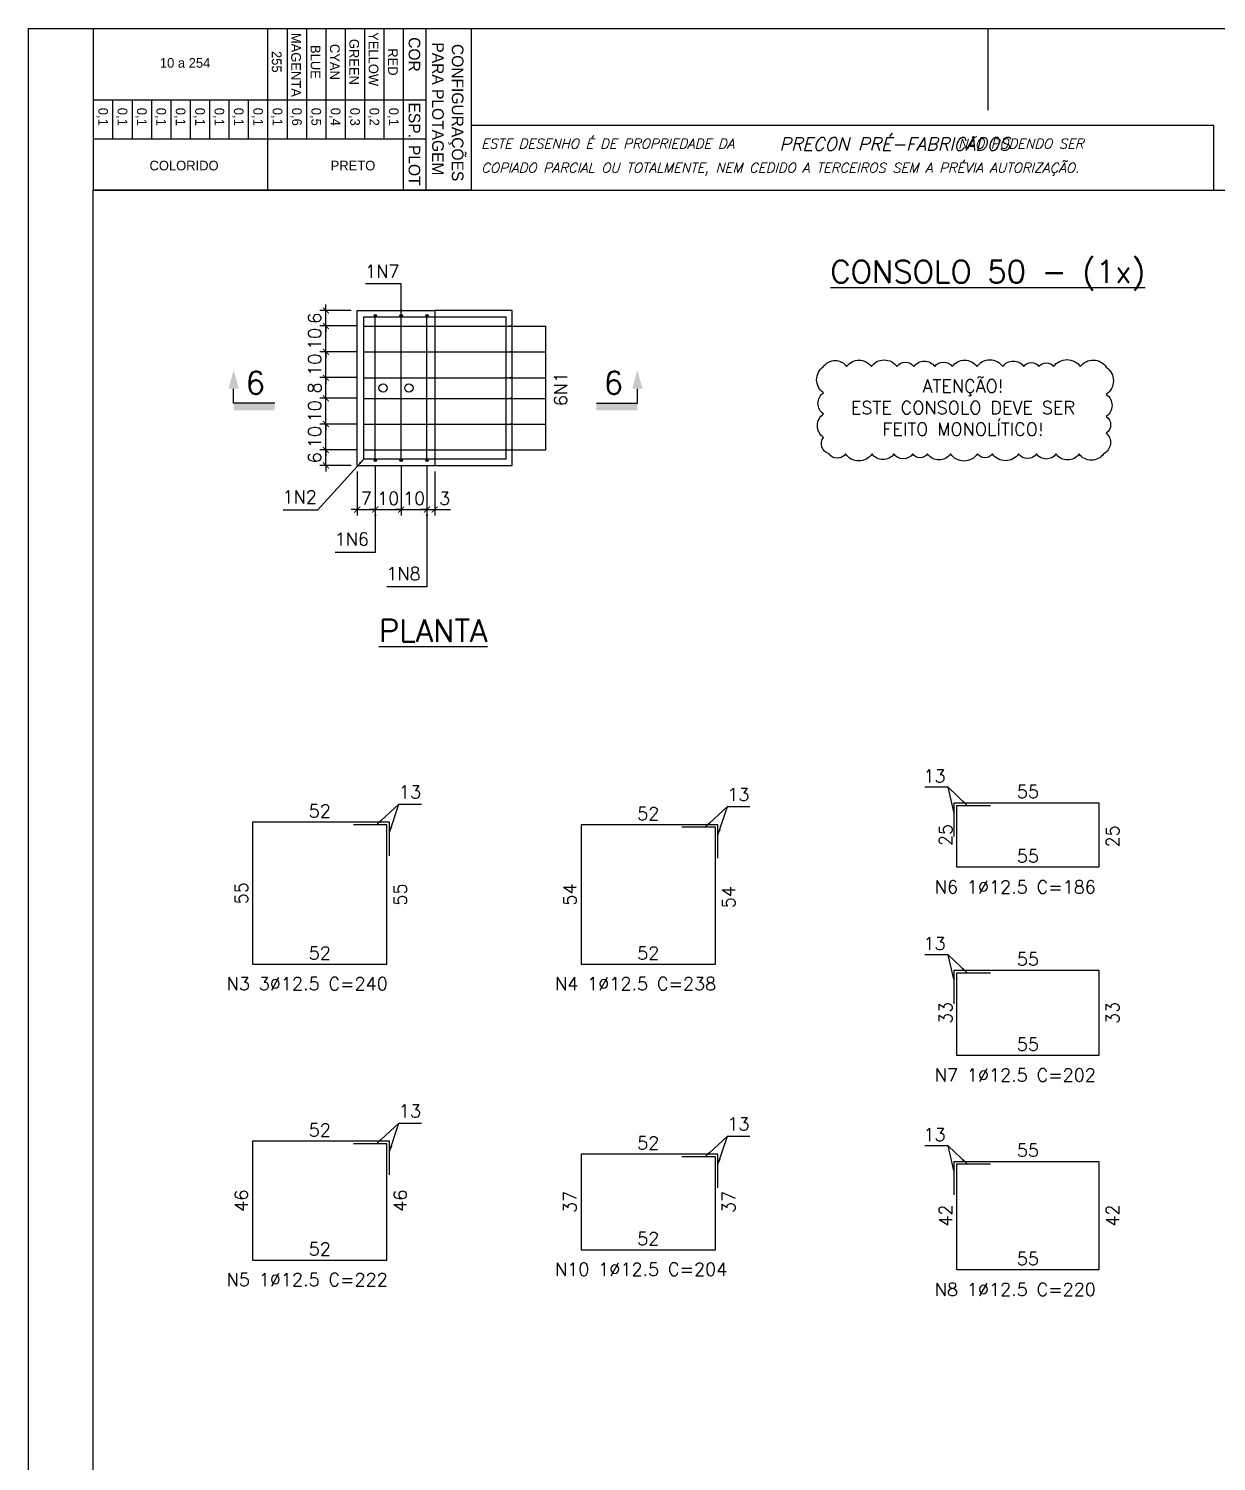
# Model space of a CAD drawing. Header units: centimetres. Extents: x 1658 to 19651, y 8294 to 11444.
# Drawn here: x 14796 to 16175, y 9780 to 11444 of the extents above; entities that cross this region are included whole.
import ezdxf
from ezdxf.enums import TextEntityAlignment as Align

# ---------------------------------------------------------------- set-up
doc = ezdxf.new("R2010")
doc.units = ezdxf.units.CM
doc.header["$LTSCALE"] = 50
doc.header["$MEASUREMENT"] = 0
doc.header["$PDMODE"] = 67
for name, color, linetype in [('FORMATO-PRECON', 2, 'Continuous'), ('HACHURAS-PRECON', 1, 'Continuous'), ('IND- CORTE-PRECON', 4, 'Continuous'), ('LINHA-01-PRECON', 1, 'Continuous'), ('LINHA-02-PRECON', 2, 'Continuous'), ('LINHA-04-PRECON', 4, 'Continuous'), ('TEXTO-35-PRECON', 5, 'Continuous'), ('X1', 2, 'Continuous')]:
    doc.layers.add(name, color=color, linetype=linetype)
doc.styles.add('PRECON-ROMANS', font='romans.shx')
doc.styles.add('R060', font='ACENT.shx', dxfattribs={"height": 75})
doc.styles.add('ROMANS', font='ROMANS.SHX', dxfattribs={"oblique": 15, "height": 3})
doc.styles.get("Standard").update_dxf_attribs({"font": 'romans.shx'})
doc.dimstyles.new('ESC50-50', dxfattribs={"dimscale": 50, "dimtxt": 0.2, "dimasz": 0.15, "dimexe": 0.15, "dimexo": 0.15, "dimgap": 0.08, "dimtad": 1, "dimdec": 1, "dimzin": 12, "dimdsep": 46, "dimtxsty": 'Standard', "dimblk": 'ARCHTICK', "dimcen": 0.09, "dimdle": 0.15, "dimclrd": 256, "dimclre": 256, "dimclrt": 2, "dimazin": 3, "dimtfac": 1, "dimtdec": 1, "dimtmove": 1, "dimatfit": 2, "dimfxl": 0.15, "dimtolj": 1, "dimtzin": 0, "dimarcsym": 0})
doc.dimstyles.new('ESC75-25', dxfattribs={"dimscale": 0, "dimtxt": 15, "dimasz": 7, "dimexe": 7, "dimexo": 7, "dimgap": 5.5, "dimtad": 1, "dimdec": 1, "dimlfac": 0.333333, "dimdsep": 46, "dimtxsty": 'Standard', "dimblk": 'ARCHTICK', "dimcen": 0.1, "dimdle": 7, "dimclrd": 256, "dimclre": 256, "dimclrt": 2, "dimadec": 0, "dimazin": 0, "dimtfac": 1, "dimtdec": 1, "dimtix": 1, "dimtmove": 2, "dimatfit": 3, "dimfxl": 1, "dimarcsym": 0})
doc.dimstyles.new('ESC75-75', dxfattribs={"dimscale": 0, "dimtxt": 15, "dimasz": 7, "dimexe": 7, "dimexo": 7, "dimgap": 5.5, "dimtad": 1, "dimdec": 1, "dimdsep": 46, "dimtxsty": 'Standard', "dimblk": 'ARCHTICK', "dimcen": 0.1, "dimdle": 7, "dimclrd": 256, "dimclre": 256, "dimclrt": 2, "dimadec": 0, "dimazin": 0, "dimtfac": 1, "dimtdec": 1, "dimtix": 1, "dimtmove": 2, "dimatfit": 3, "dimfxl": 1, "dimarcsym": 0})

# ---------------------------------------------------------------- blocks, each defined once
blk = doc.blocks.new('A$C0AF02B9D')
at = {"layer": 'FORMATO-PRECON', "color": 1}
for p, q in [((0, 585), (250, 585)), ((0, 0), (0, 585)), ((250, 585), (250, 0)), ((0, 480), (250, 480)), ((0, 450), (170.7, 450)), ((0, 420), (170.7, 420)), ((0, 390), (170.7, 390)), ((0, 360), (170.7, 360)), ((0, 330), (170.7, 330)), ((0, 300), (170.7, 300)), ((110.1, 240), (170.7, 240)), ((110.1, 210), (170.7, 210)), ((110.1, 180), (170.7, 180)), ((110.1, 150), (170.7, 150)), ((110.1, 150), (170.7, 150)), ((110.1, 120), (170.7, 120)), ((110.1, 120), (170.7, 120)), ((110.1, 90), (170.7, 90)), ((110.1, 90), (170.7, 90)), ((110.1, 60), (170.7, 60)), ((110.1, 60), (170.7, 60)), ((110.1, 30), (170.7, 30)), ((110.1, 30), (170.7, 30)), ((0, 0), (250, 0)), ((110.1, 0), (170.7, 0)), ((110.1, 0), (170.7, 0)), ((110.1, 0), (170.7, 0))]:
    blk.add_line(p, q, dxfattribs=at)
at = {"layer": 'FORMATO-PRECON'}
for p, q in [((0, 515), (250, 515)), ((110.1, 0), (110.1, 515)), ((170.7, 0), (170.7, 515)), ((0, 270), (250, 270))]:
    blk.add_line(p, q, dxfattribs=at)
at = {"layer": 'FORMATO-PRECON', "style": 'R060'}
for s, p in [('CONFIGURAÇÕES ', (133.4, 563.9)), ('PARA PLOTAGEM', (124.3, 533.7)), ('COR', (40, 497.3)), ('ESP.', (141.8, 497.3)), ('PLOT', (211.6, 497.3))]:
    blk.add_text(s, height=18, dxfattribs=at).set_placement(p, align=Align.MIDDLE)
at = {"layer": 'FORMATO-PRECON', "color": 1, "style": 'R060'}
for s, p in [('RED', (51.5, 464)), ('0,1', (136.5, 464)), ('YELLOW', (47.2, 434)), ('0,2', (136.5, 434)), ('GREEN', (51.5, 404)), ('0,3', (136.5, 404)), ('CYAN', (51.5, 374)), ('0,4', (136.5, 374)), ('BLUE', (51.5, 344)), ('0,5', (136.5, 344)), ('MAGENTA', (56.1, 314)), ('0,6', (136.5, 314)), ('255', (51.3, 284)), ('0,1', (136.5, 284)), ('0,1', (136.5, 254)), ('0,1', (136.5, 224)), ('0,1', (136.5, 194)), ('0,1', (136.5, 164)), ('0,1', (136.5, 134)), ('0,1', (136.5, 104)), ('0,1', (136.5, 74)), ('0,1', (136.5, 44)), ('0,1', (136.5, 14))]:
    blk.add_text(s, height=15, dxfattribs=at).set_placement(p, align=Align.MIDDLE)
for s, p in [('PRETO', (212, 402.1)), ('10 a 254', (53, 142.2)), ('COLORIDO', (212, 140.6))]:
    blk.add_text(s, height=15, rotation=90, dxfattribs=at).set_placement(p, align=Align.MIDDLE)
blk = doc.blocks.new('A$C432D58B7')
at = {"layer": 'LINHA-01-PRECON'}
blk.add_blockref('A$C0AF02B9D', (0, 0), dxfattribs=at)
blk = doc.blocks.new('A$C550964AD')
at = {"layer": 'LINHA-01-PRECON'}
blk.add_blockref('A$C432D58B7', (0, 0), dxfattribs=at)
blk = doc.blocks.new('A$C2E607E54')
at = {"layer": 'FORMATO-PRECON', "color": 6}
blk.add_line((1835, 4050), (685, 4050), dxfattribs=at)
at = {"layer": 'FORMATO-PRECON'}
for points in [[(0, 4200), (2970, 4200), (2970, 0), (0, 0)], [(685, 3950), (1835, 3950), (1835, 4050), (685, 4050)]]:
    blk.add_lwpolyline(points, close=True, dxfattribs=at)
blk.add_lwpolyline([(1485, 4200), (1485, 4073.6)], dxfattribs=at)
at = {"layer": 'FORMATO-PRECON', "color": 6}
blk.add_lwpolyline([(100, 3950), (2870, 3950), (2870, 100), (100, 100)], close=True, dxfattribs=at)
at = {"layer": 'TEXTO-35-PRECON', "rotation": 270}
blk.add_blockref('A$C550964AD', (100, 4200), dxfattribs=at)
at = {"layer": 'FORMATO-PRECON', "style": 'ROMANS', "oblique": 15}
for s, p in [('ESTE DESENHO É DE PROPRIEDADE DA                            NÃO PODENDO SER', (700.8, 4014.4)), ('COPIADO PARCIAL OU TOTALMENTE, NEM CEDIDO A TERCEIROS SEM A PRÉVIA AUTORIZAÇÃO.', (700.8, 3977))]:
    blk.add_text(s, height=15, dxfattribs=at).set_placement(p)
at = {"layer": 'FORMATO-PRECON', "color": 3, "style": 'ROMANS', "oblique": 15}
blk.add_text('PRECON PRÉ-FABRICADOS', height=20, dxfattribs=at).set_placement((1162, 4011.3))
blk = doc.blocks.new('_ArchTick')
at = {"color": 0, "linetype": 'ByBlock', "const_width": 0.15}
blk.add_lwpolyline([(-0.5, -0.5), (0.5, 0.5)], dxfattribs=at)
blk = doc.blocks.new('*D404')
at = {"layer": 'Defpoints', "color": 0, "transparency": 16777216}
for p in [(15141, 10954.6), (15184.9, 10954.6), (15177.4, 10936.6)]:
    blk.add_point(p, dxfattribs=at)
at = {"layer": 'LINHA-01-PRECON', "lineweight": -2, "transparency": 16777216}
for p, q in [((15177.9, 10954.6), (15134, 10954.6)), ((15141, 10954.6), (15141, 10961.6)), ((15141, 10936.6), (15141, 10954.6)), ((15170.4, 10936.6), (15134, 10936.6)), ((15141, 10936.6), (15141, 10929.6))]:
    blk.add_line(p, q, dxfattribs=at)
at = {"layer": 'LINHA-01-PRECON', "lineweight": -2, "transparency": 16777216, "xscale": 7, "yscale": 7, "zscale": 7}
for p, rotation in [((15141, 10954.6), 270), ((15141, 10936.6), 90)]:
    blk.add_blockref('_ArchTick', p, dxfattribs=dict(at, rotation=rotation))
at = {"layer": 'LINHA-01-PRECON', "color": 2, "transparency": 16777216, "insert": (15128, 10945.6), "char_height": 15, "attachment_point": 5, "rotation": 90}
blk.add_mtext('6', dxfattribs=at)
blk = doc.blocks.new('*D405')
at = {"layer": 'Defpoints', "color": 0, "transparency": 16777216}
for p in [(15141, 10984.6), (15184.9, 10984.6), (15184.9, 10954.6)]:
    blk.add_point(p, dxfattribs=at)
at = {"layer": 'LINHA-01-PRECON', "lineweight": -2, "transparency": 16777216}
for p, q in [((15177.9, 10984.6), (15134, 10984.6)), ((15141, 10984.6), (15141, 10991.6)), ((15141, 10954.6), (15141, 10984.6)), ((15177.9, 10954.6), (15134, 10954.6)), ((15141, 10954.6), (15141, 10947.6))]:
    blk.add_line(p, q, dxfattribs=at)
at = {"layer": 'LINHA-01-PRECON', "lineweight": -2, "transparency": 16777216, "xscale": 7, "yscale": 7, "zscale": 7}
for p, rotation in [((15141, 10984.6), 270), ((15141, 10954.6), 90)]:
    blk.add_blockref('_ArchTick', p, dxfattribs=dict(at, rotation=rotation))
at = {"layer": 'LINHA-01-PRECON', "color": 2, "transparency": 16777216, "insert": (15128, 10969.6), "char_height": 15, "attachment_point": 5, "rotation": 90}
blk.add_mtext('10', dxfattribs=at)
blk = doc.blocks.new('*D406')
at = {"layer": 'Defpoints', "color": 0, "transparency": 16777216}
for p in [(15141, 11014.6), (15184.9, 11014.6), (15184.9, 10984.6)]:
    blk.add_point(p, dxfattribs=at)
at = {"layer": 'LINHA-01-PRECON', "lineweight": -2, "transparency": 16777216}
for p, q in [((15141, 11014.6), (15141, 11021.6)), ((15177.9, 11014.6), (15134, 11014.6)), ((15141, 10984.6), (15141, 11014.6)), ((15177.9, 10984.6), (15134, 10984.6)), ((15141, 10984.6), (15141, 10977.6))]:
    blk.add_line(p, q, dxfattribs=at)
at = {"layer": 'LINHA-01-PRECON', "lineweight": -2, "transparency": 16777216, "xscale": 7, "yscale": 7, "zscale": 7}
for p, rotation in [((15141, 11014.6), 270), ((15141, 10984.6), 90)]:
    blk.add_blockref('_ArchTick', p, dxfattribs=dict(at, rotation=rotation))
at = {"layer": 'LINHA-01-PRECON', "color": 2, "transparency": 16777216, "insert": (15128, 10999.6), "char_height": 15, "attachment_point": 5, "rotation": 90}
blk.add_mtext('10', dxfattribs=at)
blk = doc.blocks.new('*D407')
at = {"layer": 'Defpoints', "color": 0, "transparency": 16777216}
for p in [(15141, 11038.6), (15184.9, 11038.6), (15184.9, 11014.6)]:
    blk.add_point(p, dxfattribs=at)
at = {"layer": 'LINHA-01-PRECON', "lineweight": -2, "transparency": 16777216}
for p, q in [((15177.9, 11038.6), (15134, 11038.6)), ((15141, 11007.6), (15141, 11045.6)), ((15177.9, 11014.6), (15134, 11014.6))]:
    blk.add_line(p, q, dxfattribs=at)
at = {"layer": 'LINHA-01-PRECON', "lineweight": -2, "transparency": 16777216, "xscale": 7, "yscale": 7, "zscale": 7}
for p, rotation in [((15141, 11038.6), 90), ((15141, 11014.6), 270)]:
    blk.add_blockref('_ArchTick', p, dxfattribs=dict(at, rotation=rotation))
at = {"layer": 'LINHA-01-PRECON', "color": 2, "transparency": 16777216, "insert": (15128, 11026.6), "char_height": 15, "attachment_point": 5, "rotation": 90}
blk.add_mtext('8', dxfattribs=at)
blk = doc.blocks.new('*D408')
at = {"layer": 'Defpoints', "color": 0, "transparency": 16777216}
for p in [(15141, 11068.6), (15184.9, 11068.6), (15184.9, 11038.6)]:
    blk.add_point(p, dxfattribs=at)
at = {"layer": 'LINHA-01-PRECON', "lineweight": -2, "transparency": 16777216}
for p, q in [((15177.9, 11068.6), (15134, 11068.6)), ((15141, 11068.6), (15141, 11075.6)), ((15141, 11038.6), (15141, 11068.6)), ((15177.9, 11038.6), (15134, 11038.6)), ((15141, 11038.6), (15141, 11031.6))]:
    blk.add_line(p, q, dxfattribs=at)
at = {"layer": 'LINHA-01-PRECON', "lineweight": -2, "transparency": 16777216, "xscale": 7, "yscale": 7, "zscale": 7}
for p, rotation in [((15141, 11068.6), 270), ((15141, 11038.6), 90)]:
    blk.add_blockref('_ArchTick', p, dxfattribs=dict(at, rotation=rotation))
at = {"layer": 'LINHA-01-PRECON', "color": 2, "transparency": 16777216, "insert": (15128, 11053.6), "char_height": 15, "attachment_point": 5, "rotation": 90}
blk.add_mtext('10', dxfattribs=at)
blk = doc.blocks.new('*D409')
at = {"layer": 'Defpoints', "color": 0, "transparency": 16777216}
for p in [(15141, 11098.6), (15184.9, 11098.6), (15184.9, 11068.6)]:
    blk.add_point(p, dxfattribs=at)
at = {"layer": 'LINHA-01-PRECON', "lineweight": -2, "transparency": 16777216}
for p, q in [((15141, 11098.6), (15141, 11105.6)), ((15177.9, 11098.6), (15134, 11098.6)), ((15141, 11068.6), (15141, 11098.6)), ((15177.9, 11068.6), (15134, 11068.6)), ((15141, 11068.6), (15141, 11061.6))]:
    blk.add_line(p, q, dxfattribs=at)
at = {"layer": 'LINHA-01-PRECON', "lineweight": -2, "transparency": 16777216, "xscale": 7, "yscale": 7, "zscale": 7}
for p, rotation in [((15141, 11098.6), 270), ((15141, 11068.6), 90)]:
    blk.add_blockref('_ArchTick', p, dxfattribs=dict(at, rotation=rotation))
at = {"layer": 'LINHA-01-PRECON', "color": 2, "transparency": 16777216, "insert": (15128, 11083.6), "char_height": 15, "attachment_point": 5, "rotation": 90}
blk.add_mtext('10', dxfattribs=at)
blk = doc.blocks.new('*D410')
at = {"layer": 'Defpoints', "color": 0, "transparency": 16777216}
for p in [(15141, 11116.6), (15177.4, 11116.6), (15184.9, 11098.6)]:
    blk.add_point(p, dxfattribs=at)
at = {"layer": 'LINHA-01-PRECON', "lineweight": -2, "transparency": 16777216}
for p, q in [((15170.4, 11116.6), (15134, 11116.6)), ((15141, 11116.6), (15141, 11123.6)), ((15141, 11098.6), (15141, 11116.6)), ((15177.9, 11098.6), (15134, 11098.6)), ((15141, 11098.6), (15141, 11091.6))]:
    blk.add_line(p, q, dxfattribs=at)
at = {"layer": 'LINHA-01-PRECON', "lineweight": -2, "transparency": 16777216, "xscale": 7, "yscale": 7, "zscale": 7}
for p, rotation in [((15141, 11116.6), 270), ((15141, 11098.6), 90)]:
    blk.add_blockref('_ArchTick', p, dxfattribs=dict(at, rotation=rotation))
at = {"layer": 'LINHA-01-PRECON', "color": 2, "transparency": 16777216, "insert": (15128, 11107.6), "char_height": 15, "attachment_point": 5, "rotation": 90}
blk.add_mtext('6', dxfattribs=at)
blk = doc.blocks.new('*D420')
at = {"layer": 'Defpoints', "color": 0, "linetype": 'Continuous', "transparency": 16777216}
for p in [(15055.9, 10357.2), (15211.9, 10357.2), (15211.9, 10357.2)]:
    blk.add_point(p, dxfattribs=at)
at = {"layer": 'LINHA-01-PRECON', "color": 2, "linetype": 'Continuous', "transparency": 16777216, "insert": (15133.9, 10370.2), "char_height": 15, "attachment_point": 5}
blk.add_mtext('52', dxfattribs=at)
blk = doc.blocks.new('*D421')
at = {"layer": 'Defpoints', "color": 0, "linetype": 'Continuous', "transparency": 16777216}
for p in [(15055.9, 10522.3), (15055.9, 10522.3), (15055.9, 10357.2)]:
    blk.add_point(p, dxfattribs=at)
at = {"layer": 'LINHA-01-PRECON', "color": 2, "linetype": 'Continuous', "transparency": 16777216, "insert": (15042.9, 10439.8), "char_height": 15, "attachment_point": 5, "rotation": 90}
blk.add_mtext('55', dxfattribs=at)
blk = doc.blocks.new('*D422')
at = {"layer": 'Defpoints', "color": 0, "linetype": 'Continuous', "transparency": 16777216}
for p in [(15211.9, 10522.3), (15211.9, 10522.3), (15211.9, 10357.2)]:
    blk.add_point(p, dxfattribs=at)
at = {"layer": 'LINHA-01-PRECON', "color": 2, "linetype": 'Continuous', "transparency": 16777216, "insert": (15227.3, 10438.3), "char_height": 15, "attachment_point": 5, "rotation": 90}
blk.add_mtext('55', dxfattribs=at)
blk = doc.blocks.new('*D423')
at = {"layer": 'Defpoints', "color": 0, "linetype": 'Continuous', "transparency": 16777216}
for p in [(15055.9, 10522.3), (15211.9, 10522.3), (15211.9, 10522.3)]:
    blk.add_point(p, dxfattribs=at)
at = {"layer": 'LINHA-01-PRECON', "color": 2, "linetype": 'Continuous', "transparency": 16777216, "insert": (15133.9, 10535.3), "char_height": 15, "attachment_point": 5}
blk.add_mtext('52', dxfattribs=at)
blk = doc.blocks.new('*D424')
at = {"layer": 'Defpoints', "color": 0, "linetype": 'Continuous', "transparency": 16777216}
for p in [(15437.3, 10357.2), (15593.3, 10357.2), (15593.3, 10357.2)]:
    blk.add_point(p, dxfattribs=at)
at = {"layer": 'LINHA-01-PRECON', "color": 2, "linetype": 'Continuous', "transparency": 16777216, "insert": (15515.3, 10370.2), "char_height": 15, "attachment_point": 5}
blk.add_mtext('52', dxfattribs=at)
blk = doc.blocks.new('*D425')
at = {"layer": 'Defpoints', "color": 0, "linetype": 'Continuous', "transparency": 16777216}
for p in [(15437.3, 10519.3), (15437.3, 10519.3), (15437.3, 10357.2)]:
    blk.add_point(p, dxfattribs=at)
at = {"layer": 'LINHA-01-PRECON', "color": 2, "linetype": 'Continuous', "transparency": 16777216, "insert": (15424.3, 10438.3), "char_height": 15, "attachment_point": 5, "rotation": 90}
blk.add_mtext('54', dxfattribs=at)
blk = doc.blocks.new('*D426')
at = {"layer": 'Defpoints', "color": 0, "linetype": 'Continuous', "transparency": 16777216}
for p in [(15593.3, 10519.3), (15593.3, 10519.3), (15593.3, 10357.2)]:
    blk.add_point(p, dxfattribs=at)
at = {"layer": 'LINHA-01-PRECON', "color": 2, "linetype": 'Continuous', "transparency": 16777216, "insert": (15608.7, 10435.3), "char_height": 15, "attachment_point": 5, "rotation": 90}
blk.add_mtext('54', dxfattribs=at)
blk = doc.blocks.new('*D427')
at = {"layer": 'Defpoints', "color": 0, "linetype": 'Continuous', "transparency": 16777216}
for p in [(15437.3, 10519.3), (15593.3, 10519.3), (15593.3, 10519.3)]:
    blk.add_point(p, dxfattribs=at)
at = {"layer": 'LINHA-01-PRECON', "color": 2, "linetype": 'Continuous', "transparency": 16777216, "insert": (15515.3, 10532.3), "char_height": 15, "attachment_point": 5}
blk.add_mtext('52', dxfattribs=at)
blk = doc.blocks.new('*D428')
at = {"layer": 'Defpoints', "color": 0, "linetype": 'Continuous', "transparency": 16777216}
for p in [(15055.9, 10013.6), (15211.9, 10013.6), (15211.9, 10013.6)]:
    blk.add_point(p, dxfattribs=at)
at = {"layer": 'LINHA-01-PRECON', "color": 2, "linetype": 'Continuous', "transparency": 16777216, "insert": (15133.9, 10026.6), "char_height": 15, "attachment_point": 5}
blk.add_mtext('52', dxfattribs=at)
blk = doc.blocks.new('*D429')
at = {"layer": 'Defpoints', "color": 0, "linetype": 'Continuous', "transparency": 16777216}
for p in [(15055.9, 10151.7), (15055.9, 10151.7), (15055.9, 10013.6)]:
    blk.add_point(p, dxfattribs=at)
at = {"layer": 'LINHA-01-PRECON', "color": 2, "linetype": 'Continuous', "transparency": 16777216, "insert": (15042.9, 10082.7), "char_height": 15, "attachment_point": 5, "rotation": 90}
blk.add_mtext('46', dxfattribs=at)
blk = doc.blocks.new('*D430')
at = {"layer": 'Defpoints', "color": 0, "linetype": 'Continuous', "transparency": 16777216}
for p in [(15211.9, 10151.7), (15211.9, 10151.7), (15211.9, 10013.6)]:
    blk.add_point(p, dxfattribs=at)
at = {"layer": 'LINHA-01-PRECON', "color": 2, "linetype": 'Continuous', "transparency": 16777216, "insert": (15227.3, 10082.7), "char_height": 15, "attachment_point": 5, "rotation": 90}
blk.add_mtext('46', dxfattribs=at)
blk = doc.blocks.new('*D431')
at = {"layer": 'Defpoints', "color": 0, "linetype": 'Continuous', "transparency": 16777216}
for p in [(15055.9, 10151.7), (15211.9, 10151.7), (15211.9, 10151.7)]:
    blk.add_point(p, dxfattribs=at)
at = {"layer": 'LINHA-01-PRECON', "color": 2, "linetype": 'Continuous', "transparency": 16777216, "insert": (15133.9, 10164.7), "char_height": 15, "attachment_point": 5}
blk.add_mtext('52', dxfattribs=at)
blk = doc.blocks.new('*D432')
at = {"layer": 'Defpoints', "color": 0, "linetype": 'Continuous', "transparency": 16777216}
for p in [(15873.7, 10469.9), (16038.7, 10469.9), (16038.7, 10469.9)]:
    blk.add_point(p, dxfattribs=at)
at = {"layer": 'LINHA-01-PRECON', "color": 2, "linetype": 'Continuous', "transparency": 16777216, "insert": (15956.2, 10482.9), "char_height": 15, "attachment_point": 5}
blk.add_mtext('55', dxfattribs=at)
blk = doc.blocks.new('*D433')
at = {"layer": 'Defpoints', "color": 0, "linetype": 'Continuous', "transparency": 16777216}
for p in [(16038.7, 10544.8), (16038.7, 10544.8), (16038.7, 10469.9)]:
    blk.add_point(p, dxfattribs=at)
at = {"layer": 'LINHA-01-PRECON', "color": 2, "linetype": 'Continuous', "transparency": 16777216, "insert": (16054.6, 10505.8), "char_height": 15, "attachment_point": 5, "rotation": 90}
blk.add_mtext('25', dxfattribs=at)
blk = doc.blocks.new('*D434')
at = {"layer": 'Defpoints', "color": 0, "linetype": 'Continuous', "transparency": 16777216}
for p in [(15873.7, 10544.8), (15873.7, 10544.8), (16038.7, 10544.8)]:
    blk.add_point(p, dxfattribs=at)
at = {"layer": 'LINHA-01-PRECON', "color": 2, "linetype": 'Continuous', "transparency": 16777216, "insert": (15956.2, 10557.8), "char_height": 15, "attachment_point": 5}
blk.add_mtext('55', dxfattribs=at)
blk = doc.blocks.new('*D435')
at = {"layer": 'Defpoints', "color": 0, "linetype": 'Continuous', "transparency": 16777216}
for p in [(15873.7, 10544.8), (15873.7, 10544.8), (15873.7, 10469.9)]:
    blk.add_point(p, dxfattribs=at)
at = {"layer": 'LINHA-01-PRECON', "color": 2, "linetype": 'Continuous', "transparency": 16777216, "insert": (15860.7, 10507.4), "char_height": 15, "attachment_point": 5, "rotation": 90}
blk.add_mtext('25', dxfattribs=at)
blk = doc.blocks.new('*D436')
at = {"layer": 'Defpoints', "color": 0, "transparency": 16777216}
for p in [(15177.4, 10936.6), (15198.4, 10942.6), (15198.4, 10885.4)]:
    blk.add_point(p, dxfattribs=at)
at = {"layer": 'LINHA-01-PRECON', "lineweight": -2, "transparency": 16777216}
for p, q in [((15198.4, 10935.6), (15198.4, 10878.4)), ((15177.4, 10929.6), (15177.4, 10878.4)), ((15177.4, 10885.4), (15170.4, 10885.4)), ((15177.4, 10885.4), (15198.4, 10885.4)), ((15198.4, 10885.4), (15205.4, 10885.4))]:
    blk.add_line(p, q, dxfattribs=at)
at = {"layer": 'LINHA-01-PRECON', "lineweight": -2, "transparency": 16777216, "xscale": 7, "yscale": 7, "zscale": 7}
blk.add_blockref('_ArchTick', (15177.4, 10885.4), dxfattribs=at)
at = {"layer": 'LINHA-01-PRECON', "lineweight": -2, "transparency": 16777216, "xscale": 7, "yscale": 7, "zscale": 7, "rotation": 180}
blk.add_blockref('_ArchTick', (15198.4, 10885.4), dxfattribs=at)
at = {"layer": 'LINHA-01-PRECON', "color": 2, "transparency": 16777216, "insert": (15187.9, 10898.4), "char_height": 15, "attachment_point": 5}
blk.add_mtext('7', dxfattribs=at)
blk = doc.blocks.new('*D437')
at = {"layer": 'Defpoints', "color": 0, "transparency": 16777216}
for p in [(15198.4, 10942.6), (15228.4, 10942.6), (15228.4, 10885.4)]:
    blk.add_point(p, dxfattribs=at)
at = {"layer": 'LINHA-01-PRECON', "lineweight": -2, "transparency": 16777216}
for p, q in [((15198.4, 10935.6), (15198.4, 10878.4)), ((15228.4, 10935.6), (15228.4, 10878.4)), ((15198.4, 10885.4), (15191.4, 10885.4)), ((15198.4, 10885.4), (15228.4, 10885.4)), ((15228.4, 10885.4), (15235.4, 10885.4))]:
    blk.add_line(p, q, dxfattribs=at)
at = {"layer": 'LINHA-01-PRECON', "lineweight": -2, "transparency": 16777216, "xscale": 7, "yscale": 7, "zscale": 7}
blk.add_blockref('_ArchTick', (15198.4, 10885.4), dxfattribs=at)
at = {"layer": 'LINHA-01-PRECON', "lineweight": -2, "transparency": 16777216, "xscale": 7, "yscale": 7, "zscale": 7, "rotation": 180}
blk.add_blockref('_ArchTick', (15228.4, 10885.4), dxfattribs=at)
at = {"layer": 'LINHA-01-PRECON', "color": 2, "transparency": 16777216, "insert": (15213.4, 10898.4), "char_height": 15, "attachment_point": 5}
blk.add_mtext('10', dxfattribs=at)
blk = doc.blocks.new('*D438')
at = {"layer": 'Defpoints', "color": 0, "transparency": 16777216}
for p in [(15228.4, 10942.6), (15258.4, 10942.6), (15258.4, 10885.4)]:
    blk.add_point(p, dxfattribs=at)
at = {"layer": 'LINHA-01-PRECON', "lineweight": -2, "transparency": 16777216}
for p, q in [((15228.4, 10935.6), (15228.4, 10878.4)), ((15258.4, 10935.6), (15258.4, 10878.4)), ((15228.4, 10885.4), (15221.4, 10885.4)), ((15228.4, 10885.4), (15258.4, 10885.4)), ((15258.4, 10885.4), (15265.4, 10885.4))]:
    blk.add_line(p, q, dxfattribs=at)
at = {"layer": 'LINHA-01-PRECON', "lineweight": -2, "transparency": 16777216, "xscale": 7, "yscale": 7, "zscale": 7}
blk.add_blockref('_ArchTick', (15228.4, 10885.4), dxfattribs=at)
at = {"layer": 'LINHA-01-PRECON', "lineweight": -2, "transparency": 16777216, "xscale": 7, "yscale": 7, "zscale": 7, "rotation": 180}
blk.add_blockref('_ArchTick', (15258.4, 10885.4), dxfattribs=at)
at = {"layer": 'LINHA-01-PRECON', "color": 2, "transparency": 16777216, "insert": (15243.4, 10898.4), "char_height": 15, "attachment_point": 5}
blk.add_mtext('10', dxfattribs=at)
blk = doc.blocks.new('*D439')
at = {"layer": 'Defpoints', "color": 0, "transparency": 16777216}
for p in [(15258.4, 10942.6), (15267.4, 10936.6), (15267.4, 10885.4)]:
    blk.add_point(p, dxfattribs=at)
at = {"layer": 'LINHA-01-PRECON', "lineweight": -2, "transparency": 16777216}
for p, q in [((15258.4, 10935.6), (15258.4, 10878.4)), ((15267.4, 10929.6), (15267.4, 10878.4)), ((15258.4, 10885.4), (15251.4, 10885.4)), ((15258.4, 10885.4), (15267.4, 10885.4)), ((15267.4, 10885.4), (15274.4, 10885.4))]:
    blk.add_line(p, q, dxfattribs=at)
at = {"layer": 'LINHA-01-PRECON', "lineweight": -2, "transparency": 16777216, "xscale": 7, "yscale": 7, "zscale": 7}
blk.add_blockref('_ArchTick', (15258.4, 10885.4), dxfattribs=at)
at = {"layer": 'LINHA-01-PRECON', "lineweight": -2, "transparency": 16777216, "xscale": 7, "yscale": 7, "zscale": 7, "rotation": 180}
blk.add_blockref('_ArchTick', (15267.4, 10885.4), dxfattribs=at)
at = {"layer": 'LINHA-01-PRECON', "color": 2, "transparency": 16777216, "insert": (15278.9, 10898.4), "char_height": 15, "attachment_point": 5}
blk.add_mtext('3', dxfattribs=at)
blk = doc.blocks.new('*D440')
at = {"layer": 'Defpoints', "color": 0, "linetype": 'Continuous', "transparency": 16777216}
for p in [(15873.7, 10251.4), (16038.7, 10251.4), (16038.7, 10251.4)]:
    blk.add_point(p, dxfattribs=at)
at = {"layer": 'LINHA-01-PRECON', "color": 2, "linetype": 'Continuous', "transparency": 16777216, "insert": (15956.2, 10264.4), "char_height": 15, "attachment_point": 5}
blk.add_mtext('55', dxfattribs=at)
blk = doc.blocks.new('*D441')
at = {"layer": 'Defpoints', "color": 0, "linetype": 'Continuous', "transparency": 16777216}
for p in [(16038.7, 10350.3), (16038.7, 10350.3), (16038.7, 10251.4)]:
    blk.add_point(p, dxfattribs=at)
at = {"layer": 'LINHA-01-PRECON', "color": 2, "linetype": 'Continuous', "transparency": 16777216, "insert": (16054.6, 10300.8), "char_height": 15, "attachment_point": 5, "rotation": 90}
blk.add_mtext('33', dxfattribs=at)
blk = doc.blocks.new('*D442')
at = {"layer": 'Defpoints', "color": 0, "linetype": 'Continuous', "transparency": 16777216}
for p in [(15873.7, 10350.3), (15873.7, 10350.3), (16038.7, 10350.3)]:
    blk.add_point(p, dxfattribs=at)
at = {"layer": 'LINHA-01-PRECON', "color": 2, "linetype": 'Continuous', "transparency": 16777216, "insert": (15956.2, 10363.3), "char_height": 15, "attachment_point": 5}
blk.add_mtext('55', dxfattribs=at)
blk = doc.blocks.new('*D443')
at = {"layer": 'Defpoints', "color": 0, "linetype": 'Continuous', "transparency": 16777216}
for p in [(15873.7, 10350.3), (15873.7, 10350.3), (15873.7, 10251.4)]:
    blk.add_point(p, dxfattribs=at)
at = {"layer": 'LINHA-01-PRECON', "color": 2, "linetype": 'Continuous', "transparency": 16777216, "insert": (15860.7, 10300.8), "char_height": 15, "attachment_point": 5, "rotation": 90}
blk.add_mtext('33', dxfattribs=at)
blk = doc.blocks.new('*D444')
at = {"layer": 'Defpoints', "color": 0, "linetype": 'Continuous', "transparency": 16777216}
for p in [(15873.7, 10002.4), (16038.7, 10002.4), (16038.7, 10002.4)]:
    blk.add_point(p, dxfattribs=at)
at = {"layer": 'LINHA-01-PRECON', "color": 2, "linetype": 'Continuous', "transparency": 16777216, "insert": (15956.2, 10015.4), "char_height": 15, "attachment_point": 5}
blk.add_mtext('55', dxfattribs=at)
blk = doc.blocks.new('*D445')
at = {"layer": 'Defpoints', "color": 0, "linetype": 'Continuous', "transparency": 16777216}
for p in [(16038.7, 10128.3), (16038.7, 10128.3), (16038.7, 10002.4)]:
    blk.add_point(p, dxfattribs=at)
at = {"layer": 'LINHA-01-PRECON', "color": 2, "linetype": 'Continuous', "transparency": 16777216, "insert": (16054.6, 10065.4), "char_height": 15, "attachment_point": 5, "rotation": 90}
blk.add_mtext('42', dxfattribs=at)
blk = doc.blocks.new('*D446')
at = {"layer": 'Defpoints', "color": 0, "linetype": 'Continuous', "transparency": 16777216}
for p in [(15873.7, 10128.3), (15873.7, 10128.3), (16038.7, 10128.3)]:
    blk.add_point(p, dxfattribs=at)
at = {"layer": 'LINHA-01-PRECON', "color": 2, "linetype": 'Continuous', "transparency": 16777216, "insert": (15956.2, 10141.3), "char_height": 15, "attachment_point": 5}
blk.add_mtext('55', dxfattribs=at)
blk = doc.blocks.new('*D447')
at = {"layer": 'Defpoints', "color": 0, "linetype": 'Continuous', "transparency": 16777216}
for p in [(15873.7, 10128.3), (15873.7, 10128.3), (15873.7, 10002.4)]:
    blk.add_point(p, dxfattribs=at)
at = {"layer": 'LINHA-01-PRECON', "color": 2, "linetype": 'Continuous', "transparency": 16777216, "insert": (15860.7, 10065.4), "char_height": 15, "attachment_point": 5, "rotation": 90}
blk.add_mtext('42', dxfattribs=at)
blk = doc.blocks.new('IND-CORTE-')
at = {"layer": 'IND- CORTE-PRECON', "color": 1}
for p, q in [((-11.2, 63.5), (-33.6, 63.5)), ((-11.2, 0), (-11.2, 63.5))]:
    blk.add_line(p, q, dxfattribs=at)
for points in [[(-33.6, 71.5), (-62.5, 63.5), (-33.6, 55.4)], [(0, 0), (-11.2, 0), (0, 63.5), (-11.2, 63.5)]]:
    blk.add_solid(points, dxfattribs=at)
at = {"layer": 'IND- CORTE-PRECON', "linetype": 'Continuous', "style": 'ROMANS', "flags": 8}
blk.add_attdef('B', (-57.7, 9.1), '', height=35, dxfattribs=at)
blk = doc.blocks.new('*D397')
at = {"layer": 'Defpoints', "color": 0, "linetype": 'Continuous', "transparency": 16777216}
for p in [(15437.3, 10025.6), (15593.3, 10025.6), (15593.3, 10025.6)]:
    blk.add_point(p, dxfattribs=at)
at = {"layer": 'LINHA-01-PRECON', "color": 2, "linetype": 'Continuous', "transparency": 16777216, "insert": (15515.3, 10038.6), "char_height": 15, "attachment_point": 5}
blk.add_mtext('52', dxfattribs=at)
blk = doc.blocks.new('*D398')
at = {"layer": 'Defpoints', "color": 0, "linetype": 'Continuous', "transparency": 16777216}
for p in [(15437.3, 10136.7), (15437.3, 10136.7), (15437.3, 10025.6)]:
    blk.add_point(p, dxfattribs=at)
at = {"layer": 'LINHA-01-PRECON', "color": 2, "linetype": 'Continuous', "transparency": 16777216, "insert": (15424.3, 10081.2), "char_height": 15, "attachment_point": 5, "rotation": 90}
blk.add_mtext('37', dxfattribs=at)
blk = doc.blocks.new('*D399')
at = {"layer": 'Defpoints', "color": 0, "linetype": 'Continuous', "transparency": 16777216}
for p in [(15593.3, 10136.7), (15593.3, 10136.7), (15593.3, 10025.6)]:
    blk.add_point(p, dxfattribs=at)
at = {"layer": 'LINHA-01-PRECON', "color": 2, "linetype": 'Continuous', "transparency": 16777216, "insert": (15608.7, 10081.2), "char_height": 15, "attachment_point": 5, "rotation": 90}
blk.add_mtext('37', dxfattribs=at)
blk = doc.blocks.new('*D400')
at = {"layer": 'Defpoints', "color": 0, "linetype": 'Continuous', "transparency": 16777216}
for p in [(15437.3, 10136.7), (15593.3, 10136.7), (15593.3, 10136.7)]:
    blk.add_point(p, dxfattribs=at)
at = {"layer": 'LINHA-01-PRECON', "color": 2, "linetype": 'Continuous', "transparency": 16777216, "insert": (15515.3, 10149.7), "char_height": 15, "attachment_point": 5}
blk.add_mtext('52', dxfattribs=at)

msp = doc.modelspace()

# ---------------------------------------------------------------- hatches: boundary and pattern name
at = {"layer": 'LINHA-01-PRECON', "linetype": 'Continuous'}
h = msp.add_hatch(color=256, dxfattribs=at)
h.dxf.hatch_style = 1
edge = h.paths.add_edge_path()
edge.add_arc((15198.41, 11110.57), 1.5, 0, 360)
h = msp.add_hatch(color=256, dxfattribs=at)
h.dxf.hatch_style = 1
edge = h.paths.add_edge_path()
edge.add_arc((15228.41, 11110.57), 1.5, 0, 360)
h = msp.add_hatch(color=256, dxfattribs=at)
h.dxf.hatch_style = 1
edge = h.paths.add_edge_path()
edge.add_arc((15258.41, 11110.57), 1.5, 0, 360)
h = msp.add_hatch(color=256, dxfattribs=at)
h.dxf.hatch_style = 1
edge = h.paths.add_edge_path()
edge.add_arc((15198.41, 10942.57), 1.5, 0, 360)
h = msp.add_hatch(color=256, dxfattribs=at)
h.dxf.hatch_style = 1
edge = h.paths.add_edge_path()
edge.add_arc((15228.41, 10942.57), 1.5, 0, 360)
h = msp.add_hatch(color=256, dxfattribs=at)
h.dxf.hatch_style = 1
edge = h.paths.add_edge_path()
edge.add_arc((15258.41, 10942.57), 1.5, 0, 360)

# ---------------------------------------------------------------- linework, layer by layer
at = {"layer": 'LINHA-01-PRECON'}
msp.add_line((15267.41, 10885.44), (15285.58, 10885.44), dxfattribs=at)
msp.add_lwpolyline([(15718.84, 11051.48, -0.5205671), (15745.68, 11051.48, -0.5205671), (15774.44, 11051.48, -0.5205671), (15804.15, 11051.48, -0.5205671), (15823.81, 11051.48, -0.5205671), (15848.08, 11051.48, -0.5205671), (15868.28, 11051.48, -0.5205671), (15896.93, 11051.48, -0.5205671), (15926.94, 11051.48, -0.5205671), (15951.39, 11051.48, -0.5205671), (15969.07, 11051.48, -0.5205671), (15986.1, 11051.48, -0.5205671), (16017.04, 11051.48, -0.5205671), (16047.25, 11050.79, -0.5205671), (16047.25, 11019.14, -0.5205671), (16047.25, 10993.55, -0.5205671), (16047.25, 10974.26, -0.5205671), (16043.96, 10949.97, -0.5205671), (16015.75, 10949.97, -0.5205671), (15988.79, 10949.97, -0.5205671), (15966.24, 10949.97, -0.5205671), (15945.39, 10949.97, -0.5205671), (15914.92, 10949.97, -0.5205671), (15897.75, 10949.97, -0.5205671), (15866.22, 10949.97, -0.5205671), (15839.59, 10949.97, -0.5205671), (15822.42, 10949.97, -0.5205671), (15800.55, 10949.97, -0.5205671), (15775.16, 10949.97, -0.5205671), (15744.42, 10949.97, -0.5205671), (15725.29, 10949.97, -0.5205671), (15718.84, 10969.22, -0.5205671), (15718.84, 10996.41, -0.5205671), (15718.84, 11020.97, -0.5205671)], format="xyb", close=True, dxfattribs=at)
at = {"layer": 'LINHA-01-PRECON', "linetype": 'Continuous'}
for centre in [(15198.41, 11110.57), (15228.41, 11110.57), (15258.41, 11110.57), (15198.41, 10942.57), (15228.41, 10942.57), (15258.41, 10942.57)]:
    msp.add_circle(centre, 1.5, dxfattribs=at)
at = {"layer": 'LINHA-02-PRECON'}
for p, q in [((15177.41, 11116.57), (15267.41, 11116.57)), ((15177.41, 10936.57), (15177.41, 11116.57)), ((15357.41, 11116.57), (15267.41, 11116.57)), ((15267.41, 11116.57), (15267.41, 10936.57)), ((15357.41, 10936.57), (15357.41, 11116.57)), ((15177.41, 10936.57), (15267.41, 10936.57)), ((15267.41, 10936.57), (15357.41, 10936.57))]:
    msp.add_line(p, q, dxfattribs=at)
for centre in [(15207.41, 11026.57), (15237.41, 11026.57)]:
    msp.add_circle(centre, 4.8, dxfattribs=at)
at = {"layer": 'LINHA-04-PRECON'}
for p, q in [((15198.41, 10944.07), (15198.41, 11109.07)), ((15228.41, 10944.07), (15228.41, 11109.07)), ((15258.41, 10944.07), (15258.41, 11109.07)), ((15184.91, 11098.57), (15349.91, 11098.57)), ((15184.91, 11068.57), (15349.91, 11068.57)), ((15184.91, 11038.57), (15349.91, 11038.57)), ((15184.91, 11014.57), (15349.91, 11014.57)), ((15184.91, 10984.57), (15349.91, 10984.57)), ((15184.91, 10954.57), (15349.91, 10954.57))]:
    msp.add_line(p, q, dxfattribs=at)
msp.add_lwpolyline([(15184.91, 10944.07), (15184.91, 11109.07), (15349.91, 11109.07), (15349.91, 10944.07)], close=True, dxfattribs=at)
for points in [[(15870.65, 10505.8), (15870.65, 10544.8), (16038.65, 10544.8), (16038.65, 10469.91), (15873.65, 10469.91), (15873.65, 10541.8), (15912.65, 10541.8)], [(15214.94, 10483.33), (15214.94, 10522.33), (15055.94, 10522.33), (15055.94, 10357.22), (15211.94, 10357.22), (15211.94, 10519.33), (15172.94, 10519.33)], [(15596.29, 10480.33), (15596.29, 10519.33), (15437.29, 10519.33), (15437.29, 10357.22), (15593.29, 10357.22), (15593.29, 10516.33), (15554.29, 10516.33)], [(15870.65, 10311.3), (15870.65, 10350.3), (16038.65, 10350.3), (16038.65, 10251.39), (15873.65, 10251.39), (15873.65, 10347.3), (15912.65, 10347.3)], [(15214.94, 10112.72), (15214.94, 10151.72), (15055.94, 10151.72), (15055.94, 10013.61), (15211.94, 10013.61), (15211.94, 10148.72), (15172.94, 10148.72)], [(15596.29, 10097.72), (15596.29, 10136.72), (15437.29, 10136.72), (15437.29, 10025.61), (15593.29, 10025.61), (15593.29, 10133.72), (15554.29, 10133.72)], [(15870.65, 10089.34), (15870.65, 10128.34), (16038.65, 10128.34), (16038.65, 10002.41), (15873.65, 10002.41), (15873.65, 10125.34), (15912.65, 10125.34)]]:
    msp.add_lwpolyline(points, dxfattribs=at)

# ---------------------------------------------------------------- block references
at = {"layer": 'HACHURAS-PRECON', "xscale": 0.7499999999999996, "yscale": 0.7499999999999996, "zscale": 0.7499999999999996}
msp.add_blockref('A$C2E607E54', (14795.86, 8293.94), dxfattribs=at)
at = {"layer": 'TEXTO-35-PRECON', "linetype": 'ByBlock'}
ref = msp.add_blockref('IND-CORTE-', (15081.53, 11000.51), dxfattribs=dict(at, xscale=-0.75, yscale=0.75, zscale=0.75, rotation=90))
ref.add_attrib('B', '6', (15047.87, 11019.42), dxfattribs={"layer": 'IND- CORTE-PRECON', "color": 5, "linetype": 'Continuous', "height": 26.25, "style": 'ROMANS', "flags": 8})
ref = msp.add_blockref('IND-CORTE-', (15455.06, 11000.51), dxfattribs=dict(at, xscale=0.75, yscale=0.75, zscale=0.75, rotation=270))
ref.add_attrib('B', '6', (15463.73, 11019.42), dxfattribs={"layer": 'IND- CORTE-PRECON', "color": 5, "linetype": 'Continuous', "height": 26.25, "style": 'ROMANS', "flags": 8})

# ---------------------------------------------------------------- texts
at = {"layer": 'LINHA-01-PRECON', "color": 2, "linetype": 'Continuous', "char_height": 15, "attachment_point": 5}
for s, insert in [('1N7', (15206.41, 11162.04)), ('{\\C4;ATENÇÃO!\\P}ESTE CONSOLO DEVE SER\\PFEITO MONOLÍTICO!', (15880.74, 11003.77)), ('1N2', (15110.58, 10900.05)), ('1N6', (15171.09, 10851.04)), ('1N8', (15231.09, 10811.04)), ('13', (15847.71, 10575.89)), ('13', (15238.61, 10557.46)), ('13', (15619.96, 10554.46)), ('13', (15847.71, 10381.39)), ('13', (15238.61, 10186.84)), ('13', (15619.96, 10171.84)), ('13', (15847.71, 10159.42))]:
    msp.add_mtext(s, dxfattribs=dict(at, insert=insert))
at = {"layer": 'LINHA-01-PRECON', "color": 4, "char_height": 26.25, "attachment_point": 5}
for s, insert in [('{\\LCONSOLO 50 - (1x)}', (15909.61, 11157.35)), ('{\\LPLANTA}', (15265.62, 10744.73, -0.02))]:
    msp.add_mtext(s, dxfattribs=dict(at, insert=insert))
at = {"layer": 'LINHA-01-PRECON', "color": 2, "linetype": 'Continuous', "insert": (15413.74, 11025.48), "char_height": 15, "attachment_point": 5, "rotation": 90}
msp.add_mtext('6N1', dxfattribs=at)
at = {"layer": 'X1', "style": 'PRECON-ROMANS'}
for s, p in [('N6 1%%C12.5 C=186', (15848.02, 10439.54)), ('N3 3%%C12.5 C=240', (15025.77, 10327.15)), ('N4 1%%C12.5 C=238', (15407.12, 10327.15)), ('N7 1%%C12.5 C=202', (15848.02, 10221.02)), ('N10 1%%C12.5 C=204', (15407.12, 9995.54)), ('N5 1%%C12.5 C=222', (15025.77, 9983.54)), ('N8 1%%C12.5 C=220', (15848.02, 9972.04))]:
    msp.add_text(s, height=15, dxfattribs=at).set_placement(p)

# ---------------------------------------------------------------- dimensions: what is measured, and where the dimension line sits
at = {"layer": 'LINHA-01-PRECON'}
for base, p1, p2, angle, picture, middle in [((15140.98, 11116.57), (15184.91, 11098.57), (15177.41, 11116.57), 90, '*D410', (15127.98, 11107.57)), ((15140.98, 11098.57), (15184.91, 11068.57), (15184.91, 11098.57), 90, '*D409', (15127.98, 11083.57)), ((15140.98, 11068.57), (15184.91, 11038.57), (15184.91, 11068.57), 90, '*D408', (15127.98, 11053.57)), ((15140.98, 11038.57), (15184.91, 11014.57), (15184.91, 11038.57), 90, '*D407', (15127.98, 11026.57)), ((15140.98, 11014.57), (15184.91, 10984.57), (15184.91, 11014.57), 90, '*D406', (15127.98, 10999.57)), ((15140.98, 10984.57), (15184.91, 10954.57), (15184.91, 10984.57), 90, '*D405', (15127.98, 10969.57)), ((15140.98, 10954.57), (15177.41, 10936.57), (15184.91, 10954.57), 90, '*D404', (15127.98, 10945.57)), ((15198.41, 10885.44), (15177.41, 10936.57), (15198.41, 10942.57), 180, '*D436', (15187.91, 10898.44)), ((15228.41, 10885.44), (15198.41, 10942.57), (15228.41, 10942.57), 180, '*D437', (15213.41, 10898.44)), ((15258.41, 10885.44), (15228.41, 10942.57), (15258.41, 10942.57), 180, '*D438', (15243.41, 10898.44))]:
    dim = msp.add_linear_dim(base=base, p1=p1, p2=p2, angle=angle, dimstyle='ESC75-25', override={"dimscale": 1}, dxfattribs=at)
    dim.commit()
    dim.dimension.update_dxf_attribs({"geometry": picture, "text_midpoint": middle})
dim = msp.add_linear_dim(base=(15267.41, 10885.44), p1=(15258.41, 10942.57), p2=(15267.41, 10936.57), angle=180, dimstyle='ESC75-25', override={"dimscale": 1}, dxfattribs=at)
dim.commit()
dim.dimension.update_dxf_attribs({"geometry": '*D439', "text_midpoint": (15278.89, 10898.44), "dimtype": 160})
at = {"layer": 'LINHA-01-PRECON', "linetype": 'Continuous'}
for base, p1, p2, picture, middle in [((15873.65, 10544.8), (16038.65, 10544.8), (15873.65, 10544.8), '*D434', (15956.15, 10557.8)), ((15211.94, 10522.33), (15055.94, 10522.33), (15211.94, 10522.33), '*D423', (15133.94, 10535.33)), ((15593.29, 10519.33), (15437.29, 10519.33), (15593.29, 10519.33), '*D427', (15515.29, 10532.33)), ((16038.65, 10469.91), (15873.65, 10469.91), (16038.65, 10469.91), '*D432', (15956.15, 10482.91)), ((15211.94, 10357.22), (15055.94, 10357.22), (15211.94, 10357.22), '*D420', (15133.94, 10370.22)), ((15593.29, 10357.22), (15437.29, 10357.22), (15593.29, 10357.22), '*D424', (15515.29, 10370.22)), ((15873.65, 10350.3), (16038.65, 10350.3), (15873.65, 10350.3), '*D442', (15956.15, 10363.3)), ((16038.65, 10251.39), (15873.65, 10251.39), (16038.65, 10251.39), '*D440', (15956.15, 10264.39)), ((15211.94, 10151.72), (15055.94, 10151.72), (15211.94, 10151.72), '*D431', (15133.94, 10164.72)), ((15593.29, 10136.72), (15437.29, 10136.72), (15593.29, 10136.72), '*D400', (15515.29, 10149.72)), ((15873.65, 10128.34), (16038.65, 10128.34), (15873.65, 10128.34), '*D446', (15956.15, 10141.34)), ((15211.94, 10013.61), (15055.94, 10013.61), (15211.94, 10013.61), '*D428', (15133.94, 10026.61)), ((15593.29, 10025.61), (15437.29, 10025.61), (15593.29, 10025.61), '*D397', (15515.29, 10038.61)), ((16038.65, 10002.41), (15873.65, 10002.41), (16038.65, 10002.41), '*D444', (15956.15, 10015.41))]:
    dim = msp.add_linear_dim(base=base, p1=p1, p2=p2, dimstyle='ESC75-25', override={"dimscale": 1, "dimse1": 1, "dimse2": 1, "dimsd1": 1, "dimsd2": 1}, dxfattribs=at)
    dim.commit()
    dim.dimension.update_dxf_attribs({"geometry": picture, "text_midpoint": middle})
for base, p1, p2, picture, middle in [((15873.65, 10544.8), (15873.65, 10469.91), (15873.65, 10544.8), '*D435', (15860.65, 10507.36)), ((15055.94, 10522.33), (15055.94, 10357.22), (15055.94, 10522.33), '*D421', (15042.94, 10439.77)), ((15437.29, 10519.33), (15437.29, 10357.22), (15437.29, 10519.33), '*D425', (15424.29, 10438.27)), ((15873.65, 10350.3), (15873.65, 10251.39), (15873.65, 10350.3), '*D443', (15860.65, 10300.85)), ((15055.94, 10151.72), (15055.94, 10013.61), (15055.94, 10151.72), '*D429', (15042.94, 10082.66)), ((15437.29, 10136.72), (15437.29, 10025.61), (15437.29, 10136.72), '*D398', (15424.29, 10081.16)), ((15873.65, 10128.34), (15873.65, 10002.41), (15873.65, 10128.34), '*D447', (15860.65, 10065.37))]:
    dim = msp.add_linear_dim(base=base, p1=p1, p2=p2, angle=90, dimstyle='ESC75-25', override={"dimscale": 1, "dimse1": 1, "dimse2": 1, "dimsd1": 1, "dimsd2": 1}, dxfattribs=at)
    dim.commit()
    dim.dimension.update_dxf_attribs({"geometry": picture, "text_midpoint": middle})
for base, p1, p2, picture, middle in [((16038.65, 10544.8), (16038.65, 10469.91), (16038.65, 10544.8), '*D433', (16054.61, 10505.78)), ((15211.94, 10522.33), (15211.94, 10357.22), (15211.94, 10522.33), '*D422', (15227.33, 10438.27)), ((15593.29, 10519.33), (15593.29, 10357.22), (15593.29, 10519.33), '*D426', (15608.69, 10435.27)), ((16038.65, 10350.3), (16038.65, 10251.39), (16038.65, 10350.3), '*D441', (16054.61, 10300.85)), ((15211.94, 10151.72), (15211.94, 10013.61), (15211.94, 10151.72), '*D430', (15227.33, 10082.66)), ((15593.29, 10136.72), (15593.29, 10025.61), (15593.29, 10136.72), '*D399', (15608.69, 10081.16)), ((16038.65, 10128.34), (16038.65, 10002.41), (16038.65, 10128.34), '*D445', (16054.61, 10065.37))]:
    dim = msp.add_linear_dim(base=base, p1=p1, p2=p2, angle=90, dimstyle='ESC75-25', override={"dimscale": 1, "dimse1": 1, "dimse2": 1, "dimsd1": 1, "dimsd2": 1}, dxfattribs=at)
    dim.commit()
    dim.dimension.update_dxf_attribs({"geometry": picture, "text_midpoint": middle, "dimtype": 160})

# ---------------------------------------------------------------- leaders
at = {"layer": 'LINHA-01-PRECON'}
for points in [[(15228.41, 11110.57), (15228.41, 11147.51), (15186.95, 11147.51)], [(15349.91, 11098.57), (15396.27, 11098.57)], [(15349.91, 10954.57), (15396.27, 10954.57), (15396.27, 11098.57)], [(15349.91, 11068.57), (15396.27, 11068.57)], [(15349.91, 11038.57), (15396.27, 11038.57)], [(15349.91, 11014.57), (15396.27, 11014.57)], [(15349.91, 10984.57), (15396.27, 10984.57)], [(15198.41, 10885.44), (15198.41, 10835.51), (15151.95, 10835.51)], [(15258.41, 10885.44), (15258.41, 10795.51), (15211.95, 10795.51)]]:
    msp.add_leader(points, dimstyle='ESC50-50', override={"dimgap": 0.08, "dimtad": 1}, dxfattribs=at)
at = {"layer": 'LINHA-01-PRECON', "linetype": 'Continuous'}
for points in [[(15184.91, 10944.07), (15131.26, 10884.56), (15091.54, 10884.56)], [(15870.65, 10532.8), (15863.61, 10562.81), (15836.56, 10562.81)], [(15885.65, 10541.8), (15863.61, 10562.81)], [(15199.94, 10519.33), (15225.88, 10543.4)], [(15214.94, 10510.33), (15225.88, 10543.4), (15252.08, 10543.4)], [(15581.29, 10516.33), (15607.23, 10540.4)], [(15596.29, 10507.33), (15607.23, 10540.4), (15633.44, 10540.4)], [(15870.65, 10338.3), (15863.61, 10368.31), (15836.56, 10368.31)], [(15885.65, 10347.3), (15863.61, 10368.31)], [(15199.94, 10148.72), (15225.88, 10172.78)], [(15214.94, 10139.72), (15225.88, 10172.78), (15252.08, 10172.78)], [(15581.29, 10133.72), (15607.23, 10157.78)], [(15596.29, 10124.72), (15607.23, 10157.78), (15633.44, 10157.78)], [(15870.65, 10116.34), (15863.61, 10146.34), (15836.56, 10146.34)], [(15885.65, 10125.34), (15863.61, 10146.34)]]:
    msp.add_leader(points, dimstyle='ESC75-75', override={"dimscale": 1, "dimtad": 0}, dxfattribs=at)

doc.saveas('drawing.dxf')
